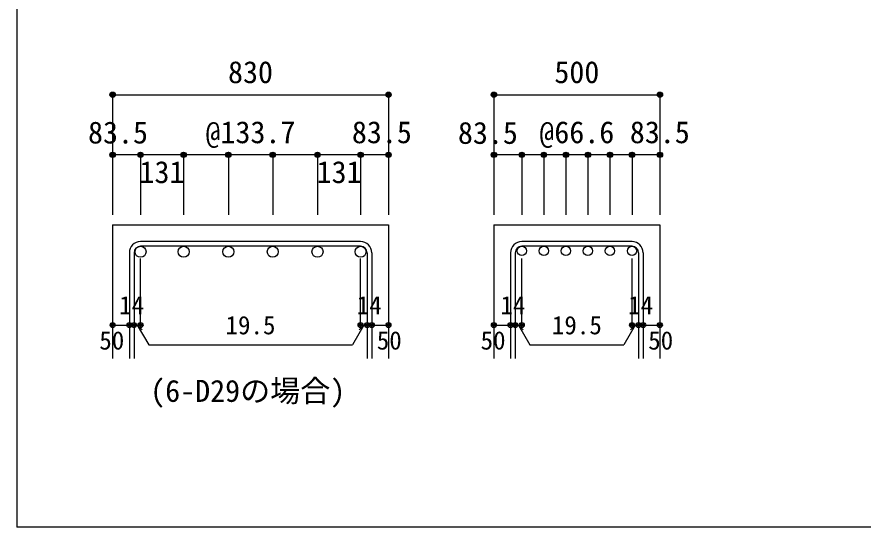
# Model space of a CAD drawing. Units: millimetres at full size, sheet at 1:30. Extents: x -5973 to 5954, y -4195 to 4201.
# Drawn here: x -5973 to -3439, y -4195 to -2667 of the extents above; entities that cross this region are included whole.
import ezdxf
from ezdxf.enums import TextEntityAlignment as Align

# ---------------------------------------------------------------- set-up
doc = ezdxf.new("R2010")
doc.units = ezdxf.units.MM
doc.header["$LTSCALE"] = 30
doc.header["$PDMODE"] = 32
doc.header["$PDSIZE"] = 15
for name, color, linetype in [('0-1_躯体線', 2, 'Continuous'), ('0-5_基礎梁筋', 7, 'Continuous'), ('0-6_スタラップ筋', 7, 'Continuous'), ('0-7_文字', 4, 'Continuous'), ('0-D_寸法', 4, 'Continuous'), ('F-0_枠', 6, 'Continuous')]:
    doc.layers.add(name, color=color, linetype=linetype)
doc.styles.add('ＭＳ ゴシック', font='')
doc.styles.get('ＭＳ ゴシック').set_extended_font_data('MS Gothic')

msp = doc.modelspace()

# ---------------------------------------------------------------- linework, layer by layer
at = {"layer": '0-1_躯体線'}
for p, q in [((-5686.18, -3289.89), (-5686.18, -3689.89)), ((-5686.18, -3289.89), (-4860.18, -3289.89)), ((-4860.18, -3289.89), (-4860.18, -3689.89)), ((-4544.3, -3289.89), (-4544.3, -3689.89)), ((-4544.3, -3289.89), (-4047.3, -3289.89)), ((-4047.3, -3289.89), (-4047.3, -3689.89))]:
    msp.add_line(p, q, dxfattribs=at)
at = {"layer": '0-5_基礎梁筋', "color": 3}
for centre, radius in [((-5602.68, -3370.39), 16.5), ((-5473.68, -3370.39), 16.5), ((-5339.68, -3370.39), 16.5), ((-5206.68, -3370.39), 16.5), ((-5072.68, -3370.39), 16.5), ((-4943.68, -3370.39), 16.5), ((-4460.8, -3367.89), 14), ((-4394.8, -3367.89), 14), ((-4328.8, -3367.89), 14), ((-4262.8, -3367.89), 14), ((-4196.8, -3367.89), 14), ((-4130.8, -3367.89), 14)]:
    msp.add_circle(centre, radius, dxfattribs=at)
at = {"layer": '0-6_スタラップ筋'}
for p, q in [((-4943.68, -3339.89), (-5602.68, -3339.89)), ((-4130.8, -3339.89), (-4460.8, -3339.89)), ((-4943.68, -3353.89), (-5602.68, -3353.89)), ((-4130.8, -3353.89), (-4460.8, -3353.89)), ((-5636.18, -3373.39), (-5636.18, -3689.89)), ((-5622.18, -3373.39), (-5622.18, -3689.89)), ((-4924.18, -3373.39), (-4924.18, -3689.89)), ((-4910.18, -3373.39), (-4910.18, -3689.89)), ((-4494.3, -3373.39), (-4494.3, -3689.89)), ((-4480.3, -3373.39), (-4480.3, -3689.89)), ((-4111.3, -3373.39), (-4111.3, -3689.89)), ((-4097.3, -3373.39), (-4097.3, -3689.89))]:
    msp.add_line(p, q, dxfattribs=at)
for centre, radius, start, end in [((-5602.68, -3373.39), 33.5, 90, 180), ((-4943.68, -3373.39), 33.5, 0, 90), ((-4460.8, -3373.39), 33.5, 90, 180), ((-4130.8, -3373.39), 33.5, 0, 90), ((-5602.68, -3373.39), 19.5, 90, 180), ((-4943.68, -3373.39), 19.5, 0, 90), ((-4460.8, -3373.39), 19.5, 90, 180), ((-4130.8, -3373.39), 19.5, 0, 90)]:
    msp.add_arc(centre, radius, start, end, dxfattribs=at)
at = {"layer": '0-D_寸法'}
for p, q in [((-5686.18, -2899.89), (-5686.18, -3079.89)), ((-5686.18, -2899.89), (-4860.18, -2899.89)), ((-4860.18, -2899.89), (-4860.18, -3079.89)), ((-4544.3, -2899.89), (-4544.3, -3079.89)), ((-4544.3, -2899.89), (-4047.3, -2899.89)), ((-4544.3, -2899.89), (-4047.3, -2899.89)), ((-4047.3, -2899.89), (-4047.3, -3079.89)), ((-5602.68, -3079.89), (-5686.18, -3079.89)), ((-5686.18, -3079.89), (-5686.18, -3259.89)), ((-5273.18, -3079.89), (-5602.68, -3079.89)), ((-5602.68, -3079.89), (-5602.68, -3259.89)), ((-5473.68, -3079.89), (-5473.68, -3259.89)), ((-5339.68, -3079.89), (-5339.68, -3259.89)), ((-4943.68, -3079.89), (-5273.18, -3079.89)), ((-5206.68, -3079.89), (-5206.68, -3259.89)), ((-5072.68, -3079.89), (-5072.68, -3259.89)), ((-4860.18, -3079.89), (-4943.68, -3079.89)), ((-4943.68, -3079.89), (-4943.68, -3259.89)), ((-4860.18, -3079.89), (-4860.18, -3259.89)), ((-4460.8, -3079.89), (-4544.3, -3079.89)), ((-4544.3, -3079.89), (-4544.3, -3259.89)), ((-4295.8, -3079.89), (-4460.8, -3079.89)), ((-4460.8, -3079.89), (-4460.8, -3259.89)), ((-4394.8, -3079.89), (-4394.8, -3259.89)), ((-4328.8, -3079.89), (-4328.8, -3259.89)), ((-4130.8, -3079.89), (-4295.8, -3079.89)), ((-4262.8, -3079.89), (-4262.8, -3259.89)), ((-4196.8, -3079.89), (-4196.8, -3259.89)), ((-4047.3, -3079.89), (-4130.8, -3079.89)), ((-4130.8, -3079.89), (-4130.8, -3259.89)), ((-4047.3, -3079.89), (-4047.3, -3259.89)), ((-5602.68, -3589.89), (-5602.68, -3390.56)), ((-4943.68, -3589.89), (-4943.68, -3390.56)), ((-4460.8, -3589.89), (-4460.8, -3390.56)), ((-4130.8, -3589.89), (-4130.8, -3390.56)), ((-5686.18, -3589.89), (-5636.18, -3589.89)), ((-5636.18, -3589.89), (-5602.68, -3589.89)), ((-5612.43, -3589.89), (-5598.28, -3604.04)), ((-5612.43, -3589.89), (-5578.2, -3649.17)), ((-4933.93, -3589.89), (-4968.15, -3649.17)), ((-4933.93, -3589.89), (-4948.07, -3604.04)), ((-4943.68, -3589.89), (-4860.18, -3589.89)), ((-4924.18, -3589.89), (-4910.18, -3589.89)), ((-4544.3, -3589.89), (-4494.3, -3589.89)), ((-4494.3, -3589.89), (-4460.8, -3589.89)), ((-4470.55, -3589.89), (-4456.41, -3604.04)), ((-4470.55, -3589.89), (-4436.33, -3649.17)), ((-4121.05, -3589.89), (-4155.27, -3649.17)), ((-4121.05, -3589.89), (-4135.19, -3604.04)), ((-4130.8, -3589.89), (-4047.3, -3589.89)), ((-4111.3, -3589.89), (-4097.3, -3589.89)), ((-5578.2, -3649.17), (-4968.15, -3649.17)), ((-4436.33, -3649.17), (-4155.27, -3649.17))]:
    msp.add_line(p, q, dxfattribs=at)
for points in [[(-4860.18, -2899.89), (-4860.18, -3079.89), (-4860.18, -3259.89)], [(-4047.3, -2899.89), (-4047.3, -3079.89), (-4047.3, -3259.89)]]:
    msp.add_lwpolyline(points, dxfattribs=at)
for centre, radius in [((-5686.18, -2899.89), 8), ((-5686.18, -2899.89), 7.2), ((-5686.18, -2899.89), 6.4), ((-5686.18, -2899.89), 5.6), ((-5686.18, -2899.89), 4.8), ((-5686.18, -2899.89), 4), ((-5686.18, -2899.89), 3.2), ((-5686.18, -2899.89), 2.4), ((-5686.18, -2899.89), 1.6), ((-5686.18, -2899.89), 0.8), ((-4860.18, -2899.89), 8), ((-4860.18, -2899.89), 7.2), ((-4860.18, -2899.89), 6.4), ((-4860.18, -2899.89), 5.6), ((-4860.18, -2899.89), 4.8), ((-4860.18, -2899.89), 4), ((-4860.18, -2899.89), 3.2), ((-4860.18, -2899.89), 2.4), ((-4860.18, -2899.89), 1.6), ((-4860.18, -2899.89), 0.8), ((-4544.3, -2899.89), 8), ((-4544.3, -2899.89), 7.2), ((-4544.3, -2899.89), 6.4), ((-4544.3, -2899.89), 5.6), ((-4544.3, -2899.89), 4.8), ((-4544.3, -2899.89), 4), ((-4544.3, -2899.89), 3.2), ((-4544.3, -2899.89), 2.4), ((-4544.3, -2899.89), 1.6), ((-4544.3, -2899.89), 0.8), ((-4047.3, -2899.89), 8), ((-4047.3, -2899.89), 7.2), ((-4047.3, -2899.89), 6.4), ((-4047.3, -2899.89), 5.6), ((-4047.3, -2899.89), 4.8), ((-4047.3, -2899.89), 4), ((-4047.3, -2899.89), 3.2), ((-4047.3, -2899.89), 2.4), ((-4047.3, -2899.89), 1.6), ((-4047.3, -2899.89), 0.8), ((-5686.18, -3079.89), 8), ((-5686.18, -3079.89), 7.2), ((-5686.18, -3079.89), 6.4), ((-5686.18, -3079.89), 5.6), ((-5686.18, -3079.89), 4.8), ((-5686.18, -3079.89), 4), ((-5686.18, -3079.89), 3.2), ((-5686.18, -3079.89), 2.4), ((-5686.18, -3079.89), 1.6), ((-5686.18, -3079.89), 0.8), ((-5602.68, -3079.89), 8), ((-5602.68, -3079.89), 7.2), ((-5602.68, -3079.89), 6.4), ((-5602.68, -3079.89), 5.6), ((-5602.68, -3079.89), 4.8), ((-5602.68, -3079.89), 4), ((-5602.68, -3079.89), 3.2), ((-5602.68, -3079.89), 2.4), ((-5602.68, -3079.89), 1.6), ((-5602.68, -3079.89), 0.8), ((-5473.68, -3079.89), 8), ((-5473.68, -3079.89), 7.2), ((-5473.68, -3079.89), 6.4), ((-5473.68, -3079.89), 5.6), ((-5473.68, -3079.89), 4.8), ((-5473.68, -3079.89), 4), ((-5473.68, -3079.89), 3.2), ((-5473.68, -3079.89), 2.4), ((-5473.68, -3079.89), 1.6), ((-5473.68, -3079.89), 0.8), ((-5339.68, -3079.89), 8), ((-5339.68, -3079.89), 7.2), ((-5339.68, -3079.89), 6.4), ((-5339.68, -3079.89), 5.6), ((-5339.68, -3079.89), 4.8), ((-5339.68, -3079.89), 4), ((-5339.68, -3079.89), 3.2), ((-5339.68, -3079.89), 2.4), ((-5339.68, -3079.89), 1.6), ((-5339.68, -3079.89), 0.8), ((-5206.68, -3079.89), 8), ((-5206.68, -3079.89), 7.2), ((-5206.68, -3079.89), 6.4), ((-5206.68, -3079.89), 5.6), ((-5206.68, -3079.89), 4.8), ((-5206.68, -3079.89), 4), ((-5206.68, -3079.89), 3.2), ((-5206.68, -3079.89), 2.4), ((-5206.68, -3079.89), 1.6), ((-5206.68, -3079.89), 0.8), ((-5072.68, -3079.89), 8), ((-5072.68, -3079.89), 7.2), ((-5072.68, -3079.89), 6.4), ((-5072.68, -3079.89), 5.6), ((-5072.68, -3079.89), 4.8), ((-5072.68, -3079.89), 4), ((-5072.68, -3079.89), 3.2), ((-5072.68, -3079.89), 2.4), ((-5072.68, -3079.89), 1.6), ((-5072.68, -3079.89), 0.8), ((-4943.68, -3079.89), 8), ((-4943.68, -3079.89), 7.2), ((-4943.68, -3079.89), 6.4), ((-4943.68, -3079.89), 5.6), ((-4943.68, -3079.89), 4.8), ((-4943.68, -3079.89), 4), ((-4943.68, -3079.89), 3.2), ((-4943.68, -3079.89), 2.4), ((-4943.68, -3079.89), 1.6), ((-4943.68, -3079.89), 0.8), ((-4860.18, -3079.89), 8), ((-4860.18, -3079.89), 7.2), ((-4860.18, -3079.89), 6.4), ((-4860.18, -3079.89), 5.6), ((-4860.18, -3079.89), 4.8), ((-4860.18, -3079.89), 4), ((-4860.18, -3079.89), 3.2), ((-4860.18, -3079.89), 2.4), ((-4860.18, -3079.89), 1.6), ((-4860.18, -3079.89), 0.8), ((-4544.3, -3079.89), 8), ((-4544.3, -3079.89), 7.2), ((-4544.3, -3079.89), 6.4), ((-4544.3, -3079.89), 5.6), ((-4544.3, -3079.89), 4.8), ((-4544.3, -3079.89), 4), ((-4544.3, -3079.89), 3.2), ((-4544.3, -3079.89), 2.4), ((-4544.3, -3079.89), 1.6), ((-4544.3, -3079.89), 0.8), ((-4460.8, -3079.89), 8), ((-4460.8, -3079.89), 7.2), ((-4460.8, -3079.89), 6.4), ((-4460.8, -3079.89), 5.6), ((-4460.8, -3079.89), 4.8), ((-4460.8, -3079.89), 4), ((-4460.8, -3079.89), 3.2), ((-4460.8, -3079.89), 2.4), ((-4460.8, -3079.89), 1.6), ((-4460.8, -3079.89), 0.8), ((-4394.8, -3079.89), 8), ((-4394.8, -3079.89), 7.2), ((-4394.8, -3079.89), 6.4), ((-4394.8, -3079.89), 5.6), ((-4394.8, -3079.89), 4.8), ((-4394.8, -3079.89), 4), ((-4394.8, -3079.89), 3.2), ((-4394.8, -3079.89), 2.4), ((-4394.8, -3079.89), 1.6), ((-4394.8, -3079.89), 0.8), ((-4328.8, -3079.89), 8), ((-4328.8, -3079.89), 7.2), ((-4328.8, -3079.89), 6.4), ((-4328.8, -3079.89), 5.6), ((-4328.8, -3079.89), 4.8), ((-4328.8, -3079.89), 4), ((-4328.8, -3079.89), 3.2), ((-4328.8, -3079.89), 2.4), ((-4328.8, -3079.89), 1.6), ((-4328.8, -3079.89), 0.8), ((-4262.8, -3079.89), 8), ((-4262.8, -3079.89), 7.2), ((-4262.8, -3079.89), 6.4), ((-4262.8, -3079.89), 5.6), ((-4262.8, -3079.89), 4.8), ((-4262.8, -3079.89), 4), ((-4262.8, -3079.89), 3.2), ((-4262.8, -3079.89), 2.4), ((-4262.8, -3079.89), 1.6), ((-4262.8, -3079.89), 0.8), ((-4196.8, -3079.89), 8), ((-4196.8, -3079.89), 7.2), ((-4196.8, -3079.89), 6.4), ((-4196.8, -3079.89), 5.6), ((-4196.8, -3079.89), 4.8), ((-4196.8, -3079.89), 4), ((-4196.8, -3079.89), 3.2), ((-4196.8, -3079.89), 2.4), ((-4196.8, -3079.89), 1.6), ((-4196.8, -3079.89), 0.8), ((-4130.8, -3079.89), 8), ((-4130.8, -3079.89), 7.2), ((-4130.8, -3079.89), 6.4), ((-4130.8, -3079.89), 5.6), ((-4130.8, -3079.89), 4.8), ((-4130.8, -3079.89), 4), ((-4130.8, -3079.89), 3.2), ((-4130.8, -3079.89), 2.4), ((-4130.8, -3079.89), 1.6), ((-4130.8, -3079.89), 0.8), ((-4047.3, -3079.89), 8), ((-4047.3, -3079.89), 7.2), ((-4047.3, -3079.89), 6.4), ((-4047.3, -3079.89), 5.6), ((-4047.3, -3079.89), 4.8), ((-4047.3, -3079.89), 4), ((-4047.3, -3079.89), 3.2), ((-4047.3, -3079.89), 2.4), ((-4047.3, -3079.89), 1.6), ((-4047.3, -3079.89), 0.8), ((-5686.18, -3589.89), 4), ((-5686.18, -3589.89), 3.6), ((-5686.18, -3589.89), 3.2), ((-5686.18, -3589.89), 2.8), ((-5686.18, -3589.89), 2.4), ((-5686.18, -3589.89), 2), ((-5686.18, -3589.89), 1.6), ((-5686.18, -3589.89), 1.2), ((-5686.18, -3589.89), 0.8), ((-5686.18, -3589.89), 0.4), ((-5636.18, -3589.89), 4), ((-5636.18, -3589.89), 3.6), ((-5636.18, -3589.89), 3.2), ((-5636.18, -3589.89), 2.8), ((-5636.18, -3589.89), 2.4), ((-5636.18, -3589.89), 2), ((-5636.18, -3589.89), 1.6), ((-5636.18, -3589.89), 1.2), ((-5636.18, -3589.89), 0.8), ((-5636.18, -3589.89), 0.4), ((-5622.18, -3589.89), 4), ((-5622.18, -3589.89), 3.6), ((-5622.18, -3589.89), 3.2), ((-5622.18, -3589.89), 2.8), ((-5622.18, -3589.89), 2.4), ((-5622.18, -3589.89), 2), ((-5622.18, -3589.89), 1.6), ((-5622.18, -3589.89), 1.2), ((-5622.18, -3589.89), 0.8), ((-5622.18, -3589.89), 0.4), ((-5602.68, -3589.89), 4), ((-5602.68, -3589.89), 3.6), ((-5602.68, -3589.89), 3.2), ((-5602.68, -3589.89), 2.8), ((-5602.68, -3589.89), 2.4), ((-5602.68, -3589.89), 2), ((-5602.68, -3589.89), 1.6), ((-5602.68, -3589.89), 1.2), ((-5602.68, -3589.89), 0.8), ((-5602.68, -3589.89), 0.4), ((-4943.68, -3589.89), 4), ((-4943.68, -3589.89), 3.6), ((-4943.68, -3589.89), 3.2), ((-4943.68, -3589.89), 2.8), ((-4943.68, -3589.89), 2.4), ((-4943.68, -3589.89), 2), ((-4943.68, -3589.89), 1.6), ((-4943.68, -3589.89), 1.2), ((-4943.68, -3589.89), 0.8), ((-4943.68, -3589.89), 0.4), ((-4924.18, -3589.89), 4), ((-4924.18, -3589.89), 3.6), ((-4924.18, -3589.89), 3.2), ((-4924.18, -3589.89), 2.8), ((-4924.18, -3589.89), 2.4), ((-4924.18, -3589.89), 2), ((-4924.18, -3589.89), 1.6), ((-4924.18, -3589.89), 1.2), ((-4924.18, -3589.89), 0.8), ((-4924.18, -3589.89), 0.4), ((-4910.18, -3589.89), 4), ((-4910.18, -3589.89), 3.6), ((-4910.18, -3589.89), 3.2), ((-4910.18, -3589.89), 2.8), ((-4910.18, -3589.89), 2.4), ((-4910.18, -3589.89), 2), ((-4910.18, -3589.89), 1.6), ((-4910.18, -3589.89), 1.2), ((-4910.18, -3589.89), 0.8), ((-4910.18, -3589.89), 0.4), ((-4860.18, -3589.89), 4), ((-4860.18, -3589.89), 3.6), ((-4860.18, -3589.89), 3.2), ((-4860.18, -3589.89), 2.8), ((-4860.18, -3589.89), 2.4), ((-4860.18, -3589.89), 2), ((-4860.18, -3589.89), 1.6), ((-4860.18, -3589.89), 1.2), ((-4860.18, -3589.89), 0.8), ((-4860.18, -3589.89), 0.4), ((-4544.3, -3589.89), 4), ((-4544.3, -3589.89), 3.6), ((-4544.3, -3589.89), 3.2), ((-4544.3, -3589.89), 2.8), ((-4544.3, -3589.89), 2.4), ((-4544.3, -3589.89), 2), ((-4544.3, -3589.89), 1.6), ((-4544.3, -3589.89), 1.2), ((-4544.3, -3589.89), 0.8), ((-4544.3, -3589.89), 0.4), ((-4494.3, -3589.89), 4), ((-4494.3, -3589.89), 3.6), ((-4494.3, -3589.89), 3.2), ((-4494.3, -3589.89), 2.8), ((-4494.3, -3589.89), 2.4), ((-4494.3, -3589.89), 2), ((-4494.3, -3589.89), 1.6), ((-4494.3, -3589.89), 1.2), ((-4494.3, -3589.89), 0.8), ((-4494.3, -3589.89), 0.4), ((-4480.3, -3589.89), 4), ((-4480.3, -3589.89), 3.6), ((-4480.3, -3589.89), 3.2), ((-4480.3, -3589.89), 2.8), ((-4480.3, -3589.89), 2.4), ((-4480.3, -3589.89), 2), ((-4480.3, -3589.89), 1.6), ((-4480.3, -3589.89), 1.2), ((-4480.3, -3589.89), 0.8), ((-4480.3, -3589.89), 0.4), ((-4460.8, -3589.89), 4), ((-4460.8, -3589.89), 3.6), ((-4460.8, -3589.89), 3.2), ((-4460.8, -3589.89), 2.8), ((-4460.8, -3589.89), 2.4), ((-4460.8, -3589.89), 2), ((-4460.8, -3589.89), 1.6), ((-4460.8, -3589.89), 1.2), ((-4460.8, -3589.89), 0.8), ((-4460.8, -3589.89), 0.4), ((-4130.8, -3589.89), 4), ((-4130.8, -3589.89), 3.6), ((-4130.8, -3589.89), 3.2), ((-4130.8, -3589.89), 2.8), ((-4130.8, -3589.89), 2.4), ((-4130.8, -3589.89), 2), ((-4130.8, -3589.89), 1.6), ((-4130.8, -3589.89), 1.2), ((-4130.8, -3589.89), 0.8), ((-4130.8, -3589.89), 0.4), ((-4111.3, -3589.89), 4), ((-4111.3, -3589.89), 3.6), ((-4111.3, -3589.89), 3.2), ((-4111.3, -3589.89), 2.8), ((-4111.3, -3589.89), 2.4), ((-4111.3, -3589.89), 2), ((-4111.3, -3589.89), 1.6), ((-4111.3, -3589.89), 1.2), ((-4111.3, -3589.89), 0.8), ((-4111.3, -3589.89), 0.4), ((-4097.3, -3589.89), 4), ((-4097.3, -3589.89), 3.6), ((-4097.3, -3589.89), 3.2), ((-4097.3, -3589.89), 2.8), ((-4097.3, -3589.89), 2.4), ((-4097.3, -3589.89), 2), ((-4097.3, -3589.89), 1.6), ((-4097.3, -3589.89), 1.2), ((-4097.3, -3589.89), 0.8), ((-4097.3, -3589.89), 0.4), ((-4047.3, -3589.89), 4), ((-4047.3, -3589.89), 3.6), ((-4047.3, -3589.89), 3.2), ((-4047.3, -3589.89), 2.8), ((-4047.3, -3589.89), 2.4), ((-4047.3, -3589.89), 2), ((-4047.3, -3589.89), 1.6), ((-4047.3, -3589.89), 1.2), ((-4047.3, -3589.89), 0.8), ((-4047.3, -3589.89), 0.4)]:
    msp.add_circle(centre, radius, dxfattribs=at)
at = {"layer": '0-D_寸法', "color": 7}
for p in [(-5686.18, -2899.89), (-4860.18, -2899.89), (-4544.3, -2899.89), (-4047.3, -2899.89), (-5686.18, -3079.89), (-5602.68, -3079.89), (-5473.68, -3079.89), (-5339.68, -3079.89), (-5206.68, -3079.89), (-5072.68, -3079.89), (-4943.68, -3079.89), (-4860.18, -3079.89), (-4544.3, -3079.89), (-4460.8, -3079.89), (-4394.8, -3079.89), (-4328.8, -3079.89), (-4262.8, -3079.89), (-4196.8, -3079.89), (-4130.8, -3079.89), (-4047.3, -3079.89), (-5686.18, -3589.89), (-5636.18, -3589.89), (-5622.18, -3589.89), (-5602.68, -3589.89), (-4943.68, -3589.89), (-4924.18, -3589.89), (-4910.18, -3589.89), (-4860.18, -3589.89), (-4544.3, -3589.89), (-4494.3, -3589.89), (-4480.3, -3589.89), (-4460.8, -3589.89), (-4130.8, -3589.89), (-4111.3, -3589.89), (-4097.3, -3589.89), (-4047.3, -3589.89)]:
    msp.add_point(p, dxfattribs=at)
at = {"layer": 'F-0_枠'}
for p in [(-5972.88, 4201.15), (5954.1, -4195.24)]:
    msp.add_line(p, (-5972.88, -4195.24), dxfattribs=at)

# ---------------------------------------------------------------- texts
at = {"layer": '0-7_文字', "color": 7, "style": 'ＭＳ ゴシック'}
msp.add_text('(6-D29の場合)', height=65.98, dxfattribs=at).set_placement((-5573.75, -3839.86), align=Align.BOTTOM_LEFT)
at = {"layer": '0-D_寸法', "style": 'ＭＳ ゴシック'}
for s, height, p in [('830', 65.98, (-5340.68, -2884.89)), ('500', 65.98, (-4363.3, -2884.89)), ('83.5', 65.98, (-5759.98, -3065.74)), ('@133.7', 65.98, (-5408.18, -3064.89)), ('83.5', 65.98, (-4969.68, -3064.89)), ('83.5', 65.98, (-4652.16, -3066.81)), ('@66.6', 65.98, (-4408.3, -3064.89)), ('83.5', 65.98, (-4137.3, -3064.89)), ('131', 65.98, (-5605.78, -3184.39)), ('131', 65.98, (-5075.43, -3184.39)), ('14', 54.99, (-5666.71, -3574.44)), ('14', 54.99, (-4955.13, -3574.44)), ('14', 54.99, (-4524.84, -3574.44)), ('14', 54.99, (-4142.26, -3574.44)), ('19.5', 54.99, (-5348.18, -3634.17)), ('19.5', 54.99, (-4370.8, -3634.17)), ('50', 54.99, (-5726.18, -3679.89)), ('50', 54.99, (-4895.18, -3679.89)), ('50', 54.99, (-4584.3, -3679.89)), ('50', 54.99, (-4082.3, -3679.89))]:
    msp.add_text(s, height=height, dxfattribs=at).set_placement(p, align=Align.BOTTOM_LEFT)

doc.saveas('drawing.dxf')
